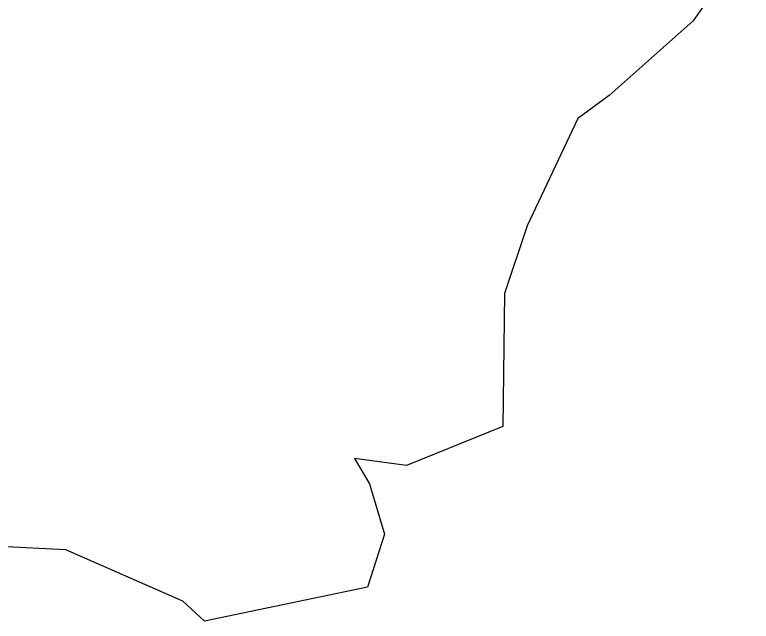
# Model space of a CAD drawing. Header units: metres. Extents: x 310965 to 313670, y 1910114 to 1912300.
# Drawn here: x 312337 to 313612, y 1910114 to 1911164 of the extents above; entities that cross this region are included whole.
import ezdxf

# ---------------------------------------------------------------- set-up
doc = ezdxf.new("R2010")
doc.units = ezdxf.units.M
doc.layers.add('village', color=3, linetype='Continuous')

msp = doc.modelspace()

# ---------------------------------------------------------------- linework, layer by layer
at = {"layer": 'village', "color": 3}
for p, q in [((313611.7, 1911297.2), (313510.8, 1911153.5)), ((313510.8, 1911153.5), (313365.8, 1911024.1)), ((313365.8, 1911024.1), (313311.4, 1910984.5)), ((313311.4, 1910984.5), (313223.6, 1910798.8)), ((313223.6, 1910798.8), (313184.3, 1910681.3)), ((313184.3, 1910681.3), (313181.6, 1910451)), ((313181.6, 1910451), (313014.8, 1910383.6)), ((313014.8, 1910383.6), (312924.9, 1910395.7)), ((312924.9, 1910395.7), (312951, 1910351.6)), ((312951, 1910351.6), (312976.9, 1910264.8)), ((312976.9, 1910264.8), (312947.2, 1910173)), ((312425.2, 1910237.8), (312309.5, 1910243.4)), ((312627.8, 1910148.7), (312425.2, 1910237.8)), ((312947.2, 1910173), (312665, 1910113.8)), ((312665, 1910113.8), (312627.8, 1910148.7))]:
    msp.add_line(p, q, dxfattribs=at)

doc.saveas('drawing.dxf')
